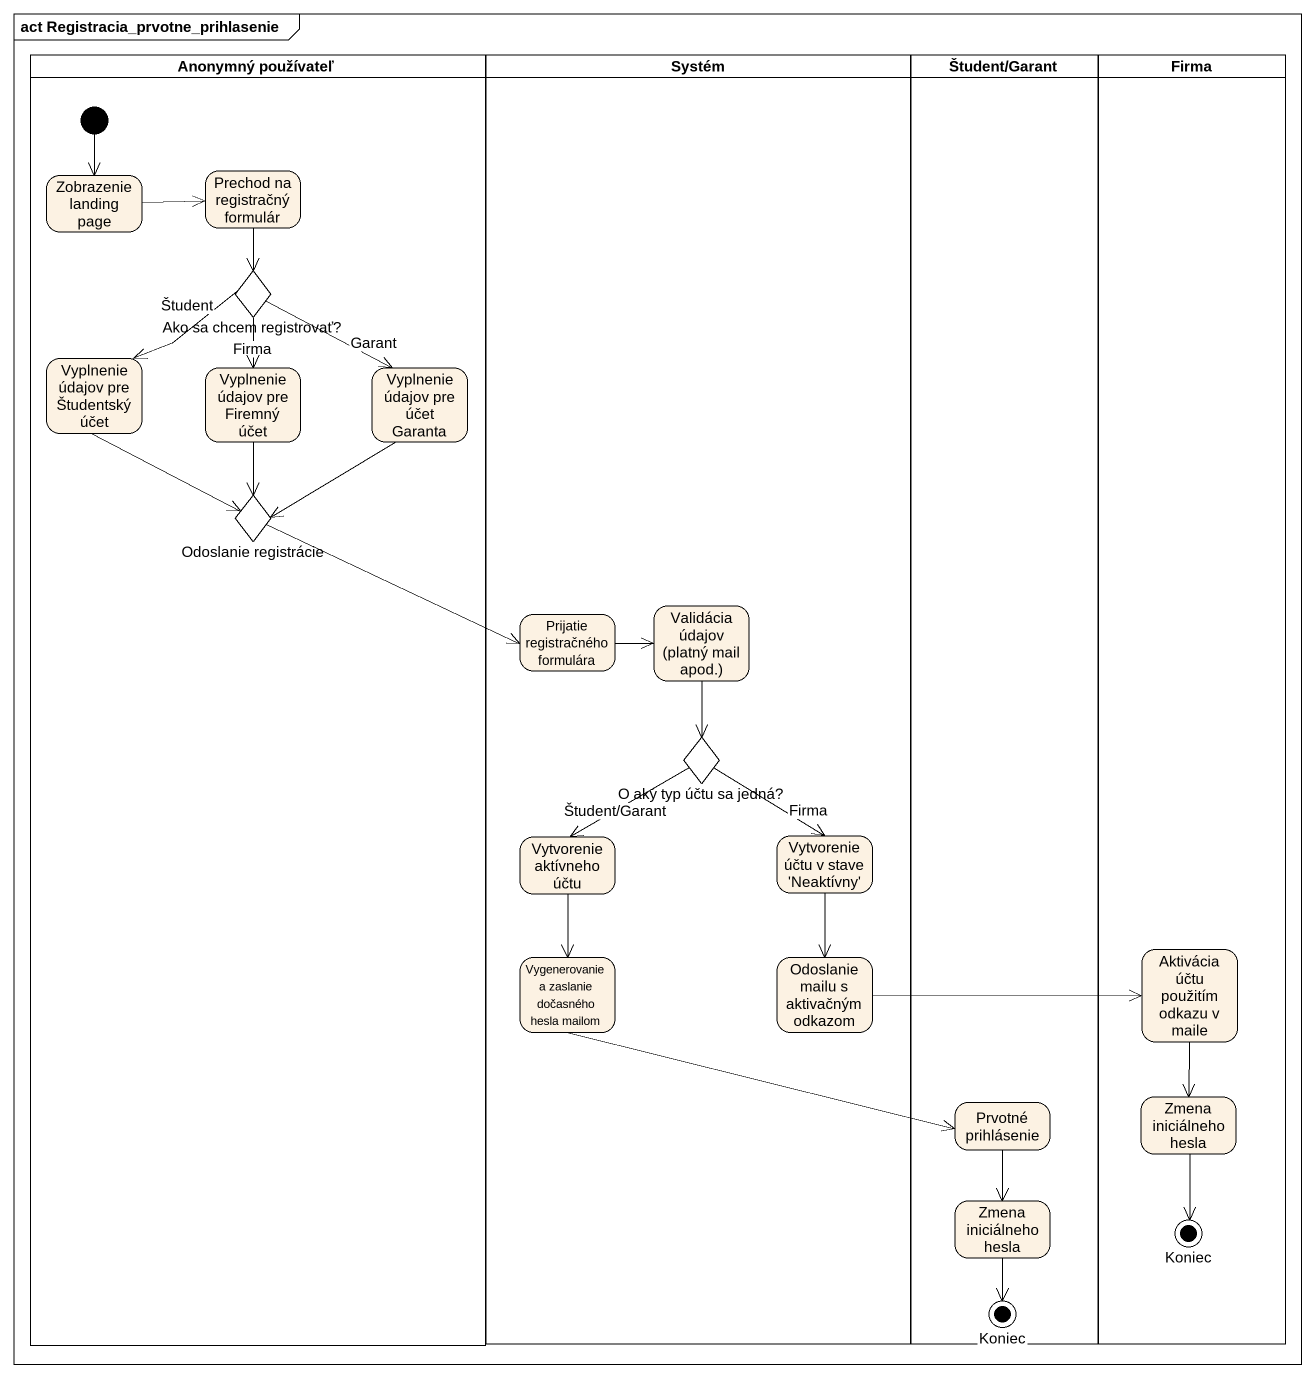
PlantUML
@startuml
mainframe act Registracia_prvotne_prihlasenie
hide empty description
state "Anonymný používateľ" as Anonymný_používateľ <<partition>> {
  state "Zobrazenie landing page" as Zobrazenie_landing_page
  state "Prechod na registračný formulár" as Prechod_na_registračný
  state "Ako sa chcem registrovať?" as Ako_sa_chcem_registrovať <<choice>>
  state "Vyplnenie údajov pre Študentský účet" as Vyplnenie_údajov_pre
  state "Vyplnenie údajov pre Firemný účet" as Vyplnenie_údajov_pre_2
  state "Vyplnenie údajov pre účet Garanta" as Vyplnenie_údajov_pre_účet
  state "Odoslanie registrácie" as Odoslanie_registrácie <<choice>>
  [*] --> Zobrazenie_landing_page
}
state Systém <<partition>> {
  state "Prijatie registračného formulára" as Prijatie_registračného
  state "Validácia údajov (platný mail apod.)" as Validácia_údajov_platný
  state "O aký typ účtu sa jedná?" as O_aký_typ_účtu_sa_jedná <<choice>>
  state "Vytvorenie aktívneho účtu" as Vytvorenie_aktívneho_účtu
  state "Vytvorenie účtu v stave 'Neaktívny'" as Vytvorenie_účtu_v_stave
  state "Vygenerovanie a zaslanie dočasného hesla mailom" as Vygenerovanie_a_zaslanie
  state "Odoslanie mailu s aktivačným odkazom" as Odoslanie_mailu_s
}
state "Študent/Garant" as Študent_Garant <<partition>> {
  state "Prvotné prihlásenie" as Prvotné_prihlásenie
  state "Zmena iniciálneho hesla" as Zmena_iniciálneho_hesla_2
  state "Koniec" as Koniec_2 <<end>>
}
state Firma <<partition>> {
  state "Aktivácia účtu použitím odkazu v maile" as Aktivácia_účtu_použitím
  state "Zmena iniciálneho hesla" as Zmena_iniciálneho_hesla
  state Koniec <<end>>
}
Zobrazenie_landing_page -right-> Prechod_na_registračný
Prechod_na_registračný --> Ako_sa_chcem_registrovať
Ako_sa_chcem_registrovať --> Vyplnenie_údajov_pre : Študent
Ako_sa_chcem_registrovať --> Vyplnenie_údajov_pre_2 : Firma
Ako_sa_chcem_registrovať --> Vyplnenie_údajov_pre_účet : Garant
Vyplnenie_údajov_pre --> Odoslanie_registrácie
Vyplnenie_údajov_pre_2 --> Odoslanie_registrácie
Vyplnenie_údajov_pre_účet --> Odoslanie_registrácie
Odoslanie_registrácie -right-> Prijatie_registračného
Prijatie_registračného -right-> Validácia_údajov_platný
Validácia_údajov_platný --> O_aký_typ_účtu_sa_jedná
O_aký_typ_účtu_sa_jedná --> Vytvorenie_aktívneho_účtu : Študent/Garant
O_aký_typ_účtu_sa_jedná --> Vytvorenie_účtu_v_stave : Firma
Vytvorenie_aktívneho_účtu --> Vygenerovanie_a_zaslanie
Vytvorenie_účtu_v_stave --> Odoslanie_mailu_s
Vygenerovanie_a_zaslanie -right-> Prvotné_prihlásenie
Odoslanie_mailu_s -right-> Aktivácia_účtu_použitím
Aktivácia_účtu_použitím --> Zmena_iniciálneho_hesla
Prvotné_prihlásenie --> Zmena_iniciálneho_hesla_2
Zmena_iniciálneho_hesla --> Koniec
Zmena_iniciálneho_hesla_2 --> Koniec_2
@enduml
